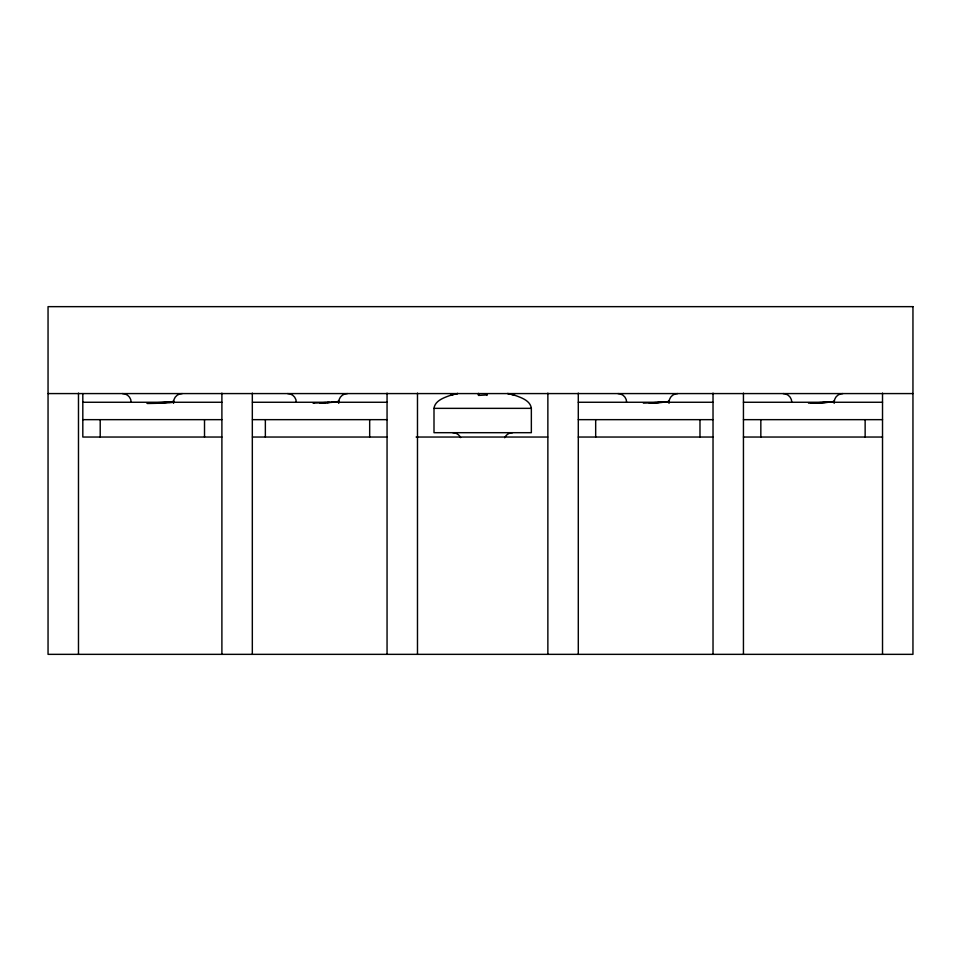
<?xml version="1.0" encoding="UTF-8"?>
<svg xmlns="http://www.w3.org/2000/svg" width="961" height="961" viewBox="0 0 961 961"><rect width="100%" height="100%" fill="white"/><g stroke="black" fill="none" stroke-linecap="round" stroke-linejoin="round"><path stroke-width="1.44" d="M173.557 403.356L173.557 401.181A21.286 1.261 -2 0 1 162.962 402.635L155.189 403.164M338.716 403.356L338.716 401.181A21.286 1.261 -2 0 1 328.109 402.635L320.349 403.164M478.482 394.923L478.482 393.481L478.482 395.427L486.867 394.923M669.024 403.356L669.024 401.181A21.286 1.261 -2 0 1 658.429 402.635L650.657 403.164M834.184 403.356L834.184 401.181A21.286 1.261 -2 0 1 823.589 402.635L815.817 403.164M514.94 395.415A79.27 79.27 0 0 0 507.6 393.505A93.325 93.325 0 0 1 514.964 395.343C521.306 397.662 530.352 400.569 531.349 408.353L531.349 432.69L434 432.69L434 408.353C434.985 400.569 444.042 397.674 450.373 395.343A93.325 93.325 0 0 1 457.748 393.493M166.529 402.323L167.49 402.263A21.55 1.369 -1.8 0 0 173.557 401.217M331.689 402.323L332.242 402.287M662.009 402.323L662.958 402.263L661.721 402.347M147.886 403.139L166.95 402.299M826.88 402.347L827.301 402.311A21.058 0.817 -1.1 0 0 828.082 402.263M826.592 402.359L827.433 402.311M661.865 402.335L660.844 402.383M826.724 402.347L821.859 402.575M660.531 402.407L659.618 402.443M327.088 402.551L329.611 402.431M825.391 402.419L824.466 402.467M659.462 402.455L656.699 402.575M658.826 402.479L652.363 402.767M824.154 402.479L814.399 402.899M328.362 402.491L321.647 402.779M319.725 402.863L321.106 402.803M325.671 402.611L313.863 403.103M313.046 403.139L314.271 403.091M643.353 403.139L650.345 402.851M649.035 402.911L655.979 402.611M808.513 403.139L812.982 402.959M810.976 403.043L815.901 402.839M817.367 402.767L821.138 402.611M48.05 393.578L912.95 393.578M82.814 402.263L221.895 402.263M252.467 402.263L387.055 402.263M578.294 402.263L712.882 402.263M743.442 402.263L882.522 402.263M434 408.353L531.349 408.353M82.814 419.657L221.895 419.657M252.467 419.657L387.055 419.657M578.294 419.657L712.882 419.657M743.442 419.657L882.522 419.657M221.895 437.039L82.814 437.039L82.814 393.578M252.467 437.039L387.055 437.039M416.125 437.039L547.722 437.039M578.294 437.039L712.882 437.039M743.442 437.039L882.522 437.039M486.867 393.998L486.867 395.427M882.522 393.097L882.522 654.345M865.14 419.657L865.14 437.039M760.836 419.657L760.836 437.039M743.442 393.097L743.442 654.345M713.026 393.097L713.026 654.345M699.98 419.657L699.98 437.039M595.676 419.657L595.676 437.039M578.294 393.097L578.294 654.345M547.866 393.097L547.866 654.345M417.482 393.097L417.482 654.345M387.055 393.097L387.055 654.345M369.673 419.657L369.673 437.039M265.356 419.657L265.356 437.039M252.323 393.097L252.323 654.345M221.895 393.097L221.895 654.345M204.513 419.657L204.513 437.039M100.208 419.657L100.208 437.039M78.478 393.097L78.478 654.345M450.409 395.415A79.27 79.27 0 0 1 457.748 393.505M452.787 432.69A8.697 8.697 0 0 1 460.619 437.615M504.681 437.735A8.697 8.697 0 0 1 512.561 432.69M287.627 393.578A8.697 8.697 0 0 1 296.312 402.263M338.716 402.263A8.697 8.697 0 0 1 347.414 393.578M338.716 401.217A21.55 1.369 -1.8 0 1 332.506 402.263M122.467 393.578A8.697 8.697 0 0 1 131.164 402.263M173.557 402.263A8.697 8.697 0 0 1 182.254 393.578M147.093 403.043A22.596 0.745 -2 0 1 148.559 402.983M173.112 402.215A21.562 0.841 -1.1 0 1 147.249 403.488M169.436 402.359A20.469 1.117 -0.2 0 1 169.064 402.383M617.935 393.578A8.697 8.697 0 0 1 626.632 402.263M669.024 402.263A8.697 8.697 0 0 1 677.721 393.578M669.024 401.217A21.55 1.369 -1.8 0 1 662.826 402.263M783.095 393.578A8.697 8.697 0 0 1 791.792 402.263M834.184 402.263A8.697 8.697 0 0 1 842.881 393.578M834.184 401.217A21.55 1.369 -1.8 0 1 827.974 402.263M827.877 402.263A20.806 0.865 -0.9 0 1 827.061 402.311M912.95 306.655L48.05 306.655L48.05 654.345L912.95 654.345L912.95 306.655"/></g></svg>
